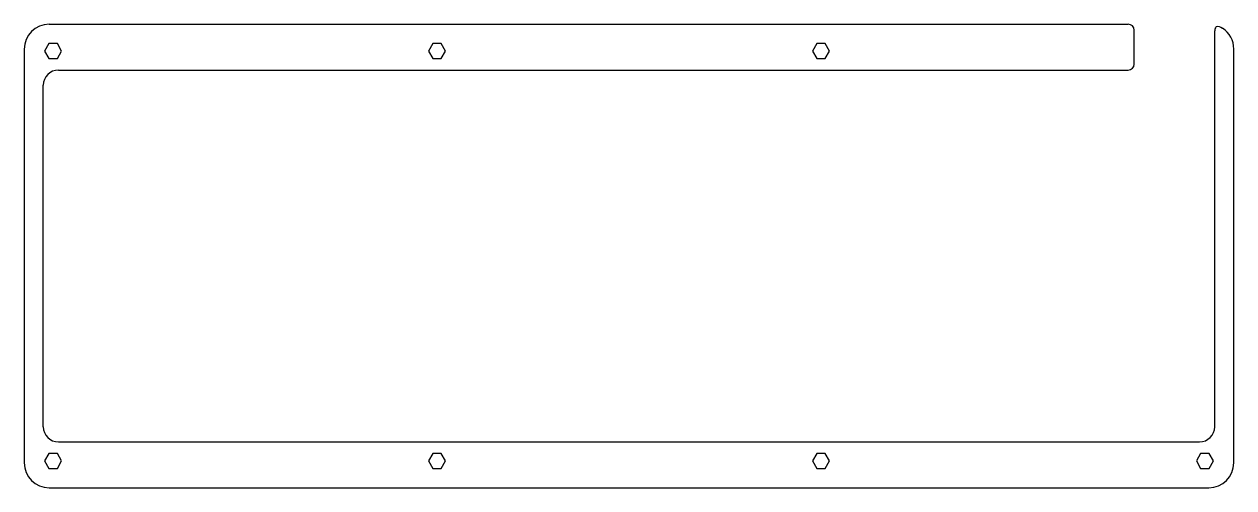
# Model space of a CAD drawing. Header units: millimetres. Extents: x -6 to 311, y -13 to 108.
import ezdxf

# ---------------------------------------------------------------- set-up
doc = ezdxf.new("R2010")
doc.units = ezdxf.units.MM
doc.header["$MEASUREMENT"] = 0
doc.layers.get('0').update_dxf_attribs({"linetype": 'CONTINUOUS'})

msp = doc.modelspace()

# ---------------------------------------------------------------- linework, layer by layer
at = {"linetype": 'Continuous'}
for p, q in [((0.5, 108.31), (283.22, 108.31)), ((284.78, 97.87), (284.78, 106.74)), ((305.87, 2.99), (305.87, 106.57)), ((-6, 101.81), (-6, -6.5)), ((310.87, -6.5), (310.87, 101.81)), ((2.99, 96.31), (283.22, 96.31)), ((-1, 2.99), (-1, 92.32)), ((2.99, -1), (301.88, -1)), ((0.5, -13), (304.37, -13))]:
    msp.add_line(p, q, dxfattribs=at)
for points in [[(0.44, 103.23), (-0.69, 101.28), (0.44, 99.33), (2.69, 99.33), (3.81, 101.28), (2.69, 103.23)], [(101.02, 103.23), (99.89, 101.28), (101.02, 99.33), (103.27, 99.33), (104.4, 101.28), (103.27, 103.23)], [(201.6, 103.23), (200.48, 101.28), (201.6, 99.33), (203.85, 99.33), (204.98, 101.28), (203.85, 103.23)], [(0.44, -4.02), (-0.69, -5.97), (0.44, -7.92), (2.69, -7.92), (3.81, -5.97), (2.69, -4.02)], [(101.02, -4.02), (99.89, -5.97), (101.02, -7.92), (103.27, -7.92), (104.4, -5.97), (103.27, -4.02)], [(201.6, -4.02), (200.48, -5.97), (201.6, -7.92), (203.85, -7.92), (204.98, -5.97), (203.85, -4.02)], [(302.19, -4.02), (301.06, -5.97), (302.19, -7.92), (304.44, -7.92), (305.56, -5.97), (304.44, -4.02)]]:
    msp.add_lwpolyline(points, close=True, dxfattribs=at)
for centre, radius, start, end in [((0.5, 101.81), 6.5, 90, 180), ((283.22, 106.74), 1.56, 0, 90), ((307.44, 106.57), 1.56, 150.6348, 180), ((304.38, 101.81), 6.5, 359.9944, 56.9005), ((2.99, 92.32), 3.99, 90, 180), ((283.22, 97.87), 1.56, 270, 0), ((2.99, 2.99), 3.99, 180, 270), ((301.88, 2.99), 3.99, 270, 0), ((0.5, -6.5), 6.5, 180, 270), ((304.37, -6.5), 6.5, 270, 0)]:
    msp.add_arc(centre, radius, start, end, dxfattribs=at)
msp.add_open_spline([(306.07, 107.33), (306.16, 107.48), (306.56, 108.11), (307.33, 107.63), (307.92, 107.25)], degree=3, knots=[0, 0, 0, 0, 0.46739, 2.09476, 2.09476, 2.09476, 2.09476], dxfattribs=at)

doc.saveas('drawing.dxf')
